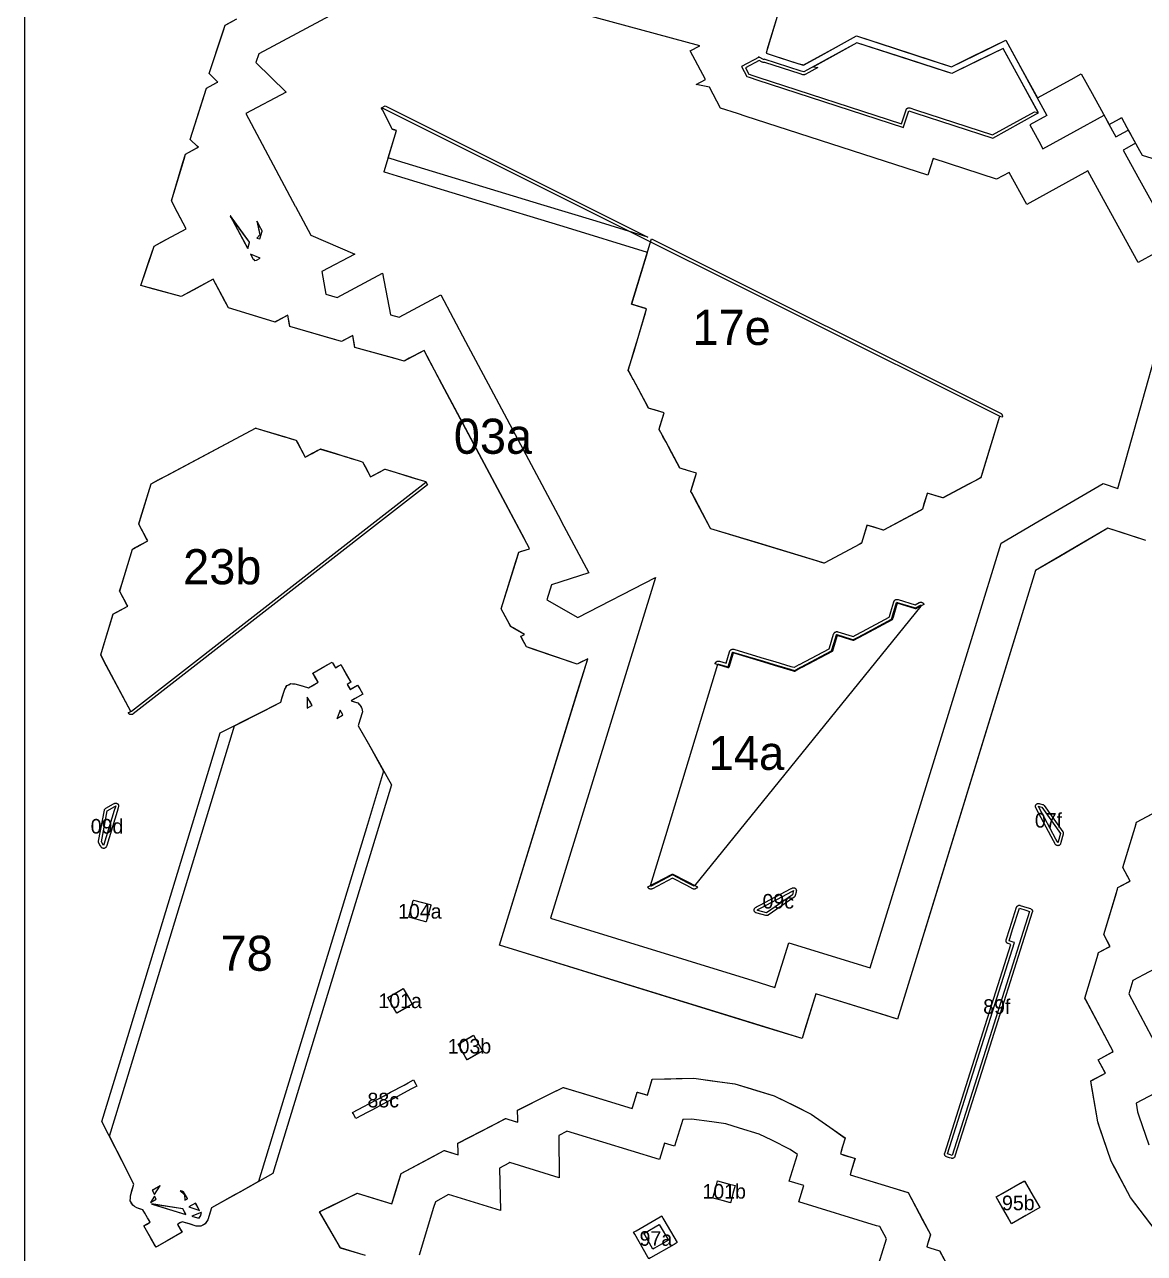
# Model space of a CAD drawing. Header units: millimetres. Extents: x 0 to 500, y 0 to 700.
# Drawn here: x 0 to 191.4, y 187 to 397 of the extents above; entities that cross this region are included whole.
import ezdxf
from ezdxf.enums import TextEntityAlignment as Align

# ---------------------------------------------------------------- set-up
doc = ezdxf.new("R2010")
doc.units = ezdxf.units.MM
for name, color, linetype in [('CORTE', 1, 'Continuous'), ('GRABADO', 5, 'Continuous'), ('HOJA', 8, 'Continuous')]:
    doc.layers.add(name, color=color, linetype=linetype)

msp = doc.modelspace()

# ---------------------------------------------------------------- linework, layer by layer
at = {"layer": 'CORTE'}
for points in [[(54.63, 399.84), (40.05, 392.07), (39.56, 390.59), (44.71, 385.52), (37.84, 381.86), (46.27, 366.03), (46.3, 365.98), (48.94, 361.03), (56.47, 357.82), (50.84, 354.82), (51.5, 350.96), (53.41, 350.4), (61.21, 354.56), (62.54, 347.45), (64.05, 347.03), (71.17, 350.83), (75.4, 342.9), (79.72, 334.79), (91.69, 312.32), (91.75, 312.2), (96.48, 303.33), (90.08, 301.31), (89.28, 298.72), (94.6, 295.7), (107.87, 302.56), (99.95, 276.87), (89.92, 244.33), (124.48, 233.67), (128.28, 232.5), (130.63, 240.12), (130.63, 240.12), (144.57, 235.83), (158.16, 279.91), (166.94, 308.42), (173.44, 312.21), (184.37, 318.59), (186.91, 317.76), (197.77, 356.48)], [(191.68, 308.86), (187.66, 310.16), (185.19, 310.96), (180.38, 308.16), (172.83, 303.75), (158.37, 256.84), (149.2, 227.08), (147.48, 227.61), (147.48, 227.61), (135.26, 231.37), (133.21, 224.72), (132.91, 223.75), (126.74, 225.65), (81.16, 239.7), (94.52, 283.04), (96.26, 288.67), (94.71, 287.87), (94.45, 287.74), (86.64, 290.41), (85.78, 290.71), (84.97, 292.27), (84.85, 292.5), (84.98, 292.57), (85.48, 292.83), (83.38, 294.02), (83.12, 294.17), (82.96, 294.48), (81.5, 297.22), (84.18, 305.92), (84.48, 306.88), (84.79, 306.98), (86.34, 307.47), (85.91, 308.28), (85.87, 308.35), (71.35, 335.61), (68.82, 340.36), (68.29, 341.36), (65.4, 339.82), (64.87, 339.54), (63.95, 339.79), (56.47, 341.88), (56.42, 342.14), (56.09, 343.9), (54.43, 343.01), (54.19, 342.89), (53.23, 343.17), (45.35, 345.45), (45.3, 345.71), (45.02, 347.38), (43.09, 346.35), (42.82, 346.21), (41.95, 346.47), (34.84, 348.64), (34.23, 349.79), (32.25, 353.51), (28.04, 351.27), (26.76, 350.58), (21.49, 352), (19.87, 352.44), (21.64, 357.65), (22.16, 359.2), (23.45, 359.89), (27.65, 362.12), (25.7, 365.8), (25.09, 366.93), (27.26, 374.04), (27.52, 374.91), (29.57, 376.01), (29.72, 376.08), (29.64, 376.16), (28.31, 377.43), (30.81, 385.25), (31.11, 386.2), (32.89, 387.15), (33.01, 387.21), (32.92, 387.3), (31.54, 388.66), (33.99, 396.03), (34.29, 396.93), (35.47, 397.57)], [(199.09, 361.18), (190.36, 356.39), (184.44, 367.16), (181.77, 372.04), (171.33, 366.3), (168.31, 371.79), (166.17, 370.61), (155.34, 374.13), (154.41, 371.29), (123.19, 381.42), (122.02, 381.8), (121.86, 381.85), (118.98, 382.78), (117.09, 386.33), (114.79, 386.8), (116.38, 387.67), (113.78, 392.55), (115.44, 393.43), (95.43, 398.82)], [(128.66, 398.41), (126.94, 392.76), (126.76, 392.16), (129.19, 391.37), (133.1, 390.1), (138.64, 393.15), (142.19, 395.11), (148.52, 393.06), (158.43, 389.84), (161.99, 391.58), (167.72, 394.37), (170.46, 389.38), (173.13, 384.52), (178.89, 387.68), (180.64, 388.64), (182.48, 385.28), (184.08, 382.37), (185.39, 379.99), (187.16, 380.96), (187.51, 381.16), (188.43, 379.48), (190.59, 375.54), (191.04, 374.72), (201.16, 371.6)], [(193.09, 191.27), (189.05, 196.58), (185.92, 202.47), (185.73, 202.81), (183.57, 209.13), (183.45, 209.5), (182.32, 216.07), (182.25, 216.5), (182.44, 216.6), (184.76, 217.84), (184.76, 217.85), (183.53, 220.14), (186.09, 221.51), (186.11, 221.52), (181.4, 230.35), (181.23, 230.66), (183.53, 238.2), (183.61, 238.47), (185.56, 239.51), (184.47, 241.55), (186.82, 249.28), (186.91, 249.56), (188.99, 250.67), (188.99, 250.67), (187.74, 253.01), (190.01, 260.46), (190.09, 260.73), (208.13, 270.34)], [(195.03, 236.62), (189.46, 233.66), (188.77, 231.4), (195.57, 218.63)], [(57.32, 186.95), (53.98, 187.96), (52.4, 190.72), (50.43, 194.15), (53.33, 195.58), (56.83, 197.3), (60.16, 196.29), (62.78, 195.49), (63.48, 197.78), (64.37, 200.7), (69.83, 203.61), (71.73, 204.63), (73.58, 204.06), (74.11, 203.9), (74.1, 204.31), (74.07, 205.85), (80.14, 208.98), (82.25, 210.07), (83.86, 209.58), (84.31, 209.45), (84.3, 209.89), (84.29, 211.5), (90.07, 214.4), (92.09, 215.41), (95.15, 214.48), (103.87, 211.82), (104.07, 212.47), (104.72, 214.61), (106.09, 214.2), (106.46, 214.08), (106.81, 215.23), (107.29, 216.8), (110.49, 216.88), (114.4, 216.97), (117.52, 216.55), (121.39, 216.02), (125.13, 214.88), (128.15, 213.96), (131.66, 212.24), (134.49, 210.85), (137.68, 208.59), (140.29, 206.74), (139.9, 205.47), (139.46, 204.02), (140.03, 203.85), (141.96, 203.26), (141.31, 201.12), (141.11, 200.47), (148.44, 198.24), (151.02, 197.45), (153.87, 192.11), (154.86, 190.25), (154.37, 188.62), (154.22, 188.14), (154.73, 187.98), (156.43, 187.46), (159.35, 181.99)], [(194.23, 214.95), (190, 212.7), (190.25, 211.23), (190.5, 210.52), (192.18, 205.61)], [(145.48, 183.48), (147.32, 189.51), (146.2, 191.61), (145.65, 191.77), (132.37, 195.82), (133.22, 198.61), (130.73, 199.37), (132.12, 203.95), (130.9, 204.81), (127.75, 206.36), (125.57, 207.43), (122.21, 208.45), (119.89, 209.16), (117.49, 209.49), (114, 209.96), (112.51, 209.93), (111.12, 205.35), (109.38, 205.88), (108.53, 203.09), (94.02, 207.51), (92.71, 207.9), (92.65, 207.87), (91.33, 207.19), (91.39, 199.97), (82.93, 202.55), (82.76, 202.46), (81.17, 201.62), (81.34, 194.38), (72.47, 197.08), (70.22, 195.87), (69.92, 194.89), (67.44, 186.75)]]:
    msp.add_lwpolyline(points, dxfattribs=at)
for points in [[(122.57, 389.86), (123.48, 388.15), (123.86, 388.03), (124.02, 387.98), (125.2, 387.6), (150.24, 379.48), (150.27, 379.59), (151.16, 382.32), (152.16, 381.99), (165.5, 377.66), (172.87, 381.71), (173.32, 381.96), (167.64, 392.31), (167.27, 392.97), (159.11, 388.99), (158.51, 388.7), (157.43, 389.05), (142.3, 393.95), (133.83, 389.29), (133.21, 388.95), (132.74, 389.1), (126.43, 391.15), (126.4, 391.05), (126.31, 391.08), (125.57, 391.47), (122.57, 389.87), (122.57, 389.86)], [(125.47, 391.52), (125.47, 391.51), (125.55, 391.48), (125.47, 391.52)], [(166.65, 330.1), (166.65, 330.1), (166.65, 330.09), (166.65, 330.09), (166.65, 330.09), (163.62, 320.15), (163.46, 319.62), (163.45, 319.61), (163.45, 319.6), (163.45, 319.6), (163.45, 319.6), (163.44, 319.59), (163.43, 319.58), (163.42, 319.58), (163.1, 319.4), (157.02, 316.17), (157.02, 316.16), (157.01, 316.16), (157, 316.16), (156.99, 316.16), (156.98, 316.16), (156.97, 316.16), (156.97, 316.16), (156.83, 316.2), (154.31, 316.97), (154.3, 316.92), (153.47, 314.21), (153.47, 314.2), (153.46, 314.19), (153.46, 314.19), (153.45, 314.18), (153.44, 314.17), (153.44, 314.17), (153.43, 314.17), (153.15, 314.01), (146.85, 310.66), (146.85, 310.66), (146.84, 310.65), (146.83, 310.65), (146.82, 310.65), (146.82, 310.65), (146.81, 310.65), (146.8, 310.65), (146.67, 310.69), (143.99, 311.51), (143.98, 311.46), (143.05, 308.42), (143.05, 308.41), (143.05, 308.4), (143.04, 308.39), (143.03, 308.38), (143.02, 308.38), (143.02, 308.37), (143.02, 308.37), (142.78, 308.24), (136.7, 305.01), (136.7, 305), (136.69, 305), (136.68, 305), (136.66, 305), (136.65, 305), (136.65, 305), (136.31, 305.11), (136.31, 305.11), (136.25, 305.12), (136.25, 305.12), (135.92, 305.22), (117.32, 310.89), (117.31, 310.9), (117.3, 310.9), (117.3, 310.9), (117.29, 310.91), (117.28, 310.91), (117.28, 310.92), (117.27, 310.93), (114.5, 316.14), (114.04, 317), (113.91, 317.24), (113.91, 317.24), (113.9, 317.25), (113.9, 317.27), (113.9, 317.28), (113.9, 317.29), (113.9, 317.29), (113.9, 317.3), (113.95, 317.43), (114.85, 320.39), (113.31, 320.86), (112.56, 321.09), (112.05, 321.24), (112.04, 321.25), (112.03, 321.25), (112.03, 321.25), (112.02, 321.26), (112.01, 321.26), (112.01, 321.27), (112, 321.28), (112, 321.28), (109.61, 325.77), (109.56, 325.86), (109.06, 326.79), (108.49, 327.86), (108.49, 327.86), (108.49, 327.87), (108.49, 327.88), (108.49, 327.89), (108.48, 327.9), (108.49, 327.9), (108.49, 327.91), (108.49, 327.91), (108.65, 328.44), (109.33, 330.68), (107.2, 331.33), (106.67, 331.49), (106.67, 331.49), (106.66, 331.49), (106.65, 331.5), (106.65, 331.5), (106.64, 331.51), (106.64, 331.51), (106.63, 331.52), (106.63, 331.52), (104.01, 336.45), (103.98, 336.49), (103.35, 337.68), (103.22, 337.92), (103.22, 337.93), (103.22, 337.93), (103.21, 337.94), (103.21, 337.95), (103.21, 337.96), (103.21, 337.96), (103.21, 337.97), (103.21, 337.98), (103.43, 338.7), (104.19, 341.24), (104.7, 342.97), (106.1, 347.64), (106.34, 348.46), (106.24, 348.49), (103.85, 349.22), (103.85, 349.22), (103.84, 349.22), (103.83, 349.22), (103.83, 349.23), (103.82, 349.23), (103.82, 349.24), (103.81, 349.25), (103.81, 349.25), (103.81, 349.26), (103.8, 349.27), (103.8, 349.27), (103.8, 349.28), (103.8, 349.29), (103.8, 349.29), (103.8, 349.3), (103.8, 349.31), (106.49, 358.12), (92.06, 362.52), (77.78, 366.87), (63.76, 371.14), (61.51, 371.83), (61.51, 371.83), (61.5, 371.83), (61.5, 371.84), (61.49, 371.84), (61.48, 371.85), (61.48, 371.85), (61.47, 371.86), (61.47, 371.86), (61.47, 371.87), (61.47, 371.88), (61.46, 371.88), (61.46, 371.89), (61.46, 371.9), (61.46, 371.91), (61.46, 371.91), (61.46, 371.92), (63.6, 378.93), (63.47, 378.97), (62.89, 379.14), (62.89, 379.15), (62.88, 379.15), (62.87, 379.16), (62.87, 379.16), (62.86, 379.16), (62.86, 379.17), (62.85, 379.18), (62.85, 379.18), (62.69, 379.49), (62.65, 379.57), (61.17, 382.46), (61.02, 382.74), (61.02, 382.75), (61.02, 382.76), (61.01, 382.76), (61.01, 382.78), (61.01, 382.79), (61.01, 382.79), (61.02, 382.8), (61.02, 382.81), (61.02, 382.81), (61.02, 382.82), (61.03, 382.83), (61.03, 382.83), (61.04, 382.83), (61.04, 382.84), (61.05, 382.84), (61.06, 382.85), (61.06, 382.85), (61.07, 382.85), (61.08, 382.85), (61.09, 382.85), (61.09, 382.85), (61.1, 382.85), (61.11, 382.85), (61.11, 382.85), (61.12, 382.84), (166.61, 330.17), (166.61, 330.17), (166.62, 330.17), (166.63, 330.16), (166.64, 330.15), (166.64, 330.15), (166.64, 330.14), (166.65, 330.13), (166.65, 330.12), (166.65, 330.11), (166.65, 330.1), (166.65, 330.1)], [(38.43, 359.79), (38.43, 359.8), (38.43, 359.81), (38.44, 359.81), (38.44, 359.82), (38.44, 359.82), (38.44, 359.83), (38.45, 359.86), (35.22, 364.23), (38.15, 358.75), (38.15, 358.75), (38.43, 359.79)], [(40.24, 360.42), (40.6, 361.74), (40.58, 361.77), (40.6, 361.8), (40.12, 362.69), (40.1, 362.73), (39.73, 363.42), (40.21, 361.12), (39.73, 360.56), (40.24, 360.42)], [(39.37, 356.72), (39.63, 356.77), (40.26, 357.11), (38.65, 357.8), (39.1, 356.95), (39.11, 356.93), (39.29, 356.74), (39.37, 356.72)], [(18.19, 279.63), (18.18, 279.62), (14.03, 287.42), (13.03, 289.29), (13.03, 289.3), (13.03, 289.31), (13.03, 289.31), (13.02, 289.32), (13.02, 289.33), (13.03, 289.34), (13.03, 289.35), (13.43, 290.68), (15.14, 296.28), (15.14, 296.29), (15.15, 296.3), (15.15, 296.3), (15.16, 296.31), (15.17, 296.32), (15.17, 296.32), (15.18, 296.33), (15.66, 296.58), (17.63, 297.63), (17.43, 298), (16.27, 300.18), (16.27, 300.18), (16.26, 300.19), (16.26, 300.2), (16.26, 300.21), (16.26, 300.23), (16.26, 300.23), (16.26, 300.23), (16.62, 301.42), (18.44, 307.37), (18.44, 307.37), (18.44, 307.38), (18.45, 307.39), (18.45, 307.39), (18.46, 307.4), (18.46, 307.4), (18.47, 307.41), (18.91, 307.65), (21.06, 308.79), (20.87, 309.14), (19.54, 311.64), (19.54, 311.65), (19.53, 311.66), (19.53, 311.66), (19.53, 311.68), (19.53, 311.69), (19.53, 311.69), (19.53, 311.7), (19.83, 312.69), (21.62, 318.54), (21.62, 318.55), (21.63, 318.56), (21.63, 318.56), (21.64, 318.57), (21.65, 318.58), (21.65, 318.58), (22.86, 319.22), (22.87, 319.23), (23.05, 319.33), (23.06, 319.33), (24.22, 319.95), (39.49, 328.09), (39.5, 328.09), (39.5, 328.09), (39.51, 328.09), (39.52, 328.1), (39.53, 328.1), (39.53, 328.1), (39.54, 328.09), (44.56, 326.56), (45.4, 326.31), (46.39, 326.01), (46.39, 326.01), (46.4, 326), (46.41, 326), (46.42, 325.99), (46.42, 325.98), (46.43, 325.98), (46.43, 325.97), (46.69, 325.49), (47.95, 323.12), (49.18, 323.77), (49.78, 324.09), (50.53, 324.5), (50.54, 324.5), (50.55, 324.5), (50.56, 324.5), (50.56, 324.51), (50.57, 324.51), (50.58, 324.5), (50.59, 324.5), (50.59, 324.5), (54.83, 323.21), (54.92, 323.18), (55.8, 322.92), (57.73, 322.33), (57.73, 322.33), (57.74, 322.32), (57.75, 322.32), (57.75, 322.32), (57.76, 322.31), (57.76, 322.3), (57.76, 322.3), (57.77, 322.29), (58.2, 321.49), (59.13, 319.74), (60.79, 320.63), (61.58, 321.05), (61.58, 321.05), (61.59, 321.06), (61.6, 321.06), (61.6, 321.06), (61.61, 321.06), (61.62, 321.06), (61.63, 321.06), (61.63, 321.06), (66.17, 319.67), (66.21, 319.66), (68.34, 319.01), (68.57, 318.94), (68.57, 318.94), (68.58, 318.94), (68.59, 318.93), (68.59, 318.93), (68.6, 318.92), (68.6, 318.92), (68.61, 318.91), (68.61, 318.9), (68.61, 318.9), (68.62, 318.89), (68.62, 318.89), (68.62, 318.88), (68.62, 318.87), (68.62, 318.86), (68.62, 318.86), (68.62, 318.85), (68.61, 318.84), (68.61, 318.84), (68.61, 318.83), (68.6, 318.82), (68.6, 318.82), (68.59, 318.81), (18.28, 279.63), (18.27, 279.63), (18.27, 279.62), (18.26, 279.62), (18.26, 279.62), (18.25, 279.62), (18.24, 279.62), (18.23, 279.62), (18.22, 279.62), (18.22, 279.62), (18.21, 279.62), (18.2, 279.62), (18.2, 279.62), (18.19, 279.63), (18.19, 279.63)], [(114.46, 249.79), (113.43, 250.33), (110.76, 251.72), (107.11, 249.79), (107.11, 249.79), (107.1, 249.78), (107.09, 249.78), (107.08, 249.78), (107.08, 249.78), (107.07, 249.78), (107.06, 249.78), (107.06, 249.78), (107.05, 249.79), (107.04, 249.79), (107.04, 249.79), (107.03, 249.8), (107.02, 249.8), (107.02, 249.81), (107.02, 249.81), (107.01, 249.82), (107.01, 249.83), (107.01, 249.83), (107, 249.84), (107, 249.85), (107, 249.86), (107, 249.86), (107, 249.87), (107.01, 249.88), (109.62, 258.46), (118.53, 287.71), (118.54, 287.72), (118.54, 287.73), (118.55, 287.73), (118.55, 287.73), (118.56, 287.74), (118.57, 287.75), (118.57, 287.75), (118.58, 287.75), (118.58, 287.75), (118.59, 287.76), (118.6, 287.76), (118.61, 287.76), (118.61, 287.76), (118.62, 287.76), (118.62, 287.75), (120.25, 287.26), (120.99, 289.72), (121.01, 289.75), (121.01, 289.76), (121.01, 289.76), (121.01, 289.77), (121.02, 289.77), (121.02, 289.78), (121.03, 289.79), (121.03, 289.79), (121.04, 289.79), (121.05, 289.79), (121.05, 289.8), (121.06, 289.8), (121.07, 289.8), (121.08, 289.8), (121.08, 289.8), (121.09, 289.8), (121.1, 289.8), (121.27, 289.75), (126.29, 288.25), (128.14, 287.7), (130.87, 286.88), (131.62, 286.66), (131.85, 286.78), (132.65, 287.21), (132.7, 287.23), (137.96, 290.04), (138.06, 290.37), (138.78, 292.74), (138.79, 292.74), (138.79, 292.75), (138.79, 292.75), (138.8, 292.76), (138.8, 292.77), (138.81, 292.77), (138.81, 292.78), (138.82, 292.78), (138.83, 292.78), (138.83, 292.79), (138.84, 292.79), (138.85, 292.79), (138.86, 292.79), (138.87, 292.79), (138.88, 292.79), (141.36, 292.03), (141.68, 291.93), (142.37, 292.3), (143.36, 292.83), (143.46, 292.88), (148.21, 295.41), (148.31, 295.75), (148.55, 296.55), (149.07, 298.25), (149.07, 298.26), (149.08, 298.27), (149.08, 298.28), (149.09, 298.29), (149.1, 298.29), (149.1, 298.3), (149.11, 298.3), (149.11, 298.3), (149.12, 298.3), (149.13, 298.3), (149.14, 298.31), (149.15, 298.31), (149.16, 298.3), (149.17, 298.3), (152.1, 297.41), (152.28, 297.36), (152.32, 297.38), (153.18, 297.81), (153.18, 297.82), (153.2, 297.82), (153.2, 297.82), (153.21, 297.82), (153.22, 297.82), (153.23, 297.82), (153.24, 297.82), (153.25, 297.81), (153.25, 297.81), (153.26, 297.8), (153.27, 297.8), (153.27, 297.79), (153.28, 297.78), (153.28, 297.77), (153.28, 297.76), (153.28, 297.75), (153.28, 297.74), (153.28, 297.73), (153.28, 297.73), (153.28, 297.72), (153.28, 297.71), (153.27, 297.7), (153.26, 297.69), (153.25, 297.69), (153.25, 297.68), (153.2, 297.66), (114.46, 249.79)], [(20.23, 194.48), (19.64, 194.66), (19.21, 194.79), (18.78, 195.06), (18.48, 195.25), (18.24, 195.7), (18.07, 196.02), (18.08, 196.53), (18.1, 196.88), (18.46, 198.07), (18.7, 198.85), (16.63, 202.91), (13.22, 209.58), (16.85, 221.49), (33.46, 276), (39.9, 279.26), (43.81, 281.24), (44.06, 282.08), (44.49, 283.47), (44.71, 283.82), (44.86, 284.07), (45.13, 284.21), (45.5, 284.41), (45.8, 284.4), (46.21, 284.39), (47.6, 283.96), (48.53, 283.68), (49.14, 284.03), (50.19, 284.64), (49.65, 285.57), (49.29, 286.2), (51.33, 287.37), (52.48, 288.03), (52.58, 288.09), (52.64, 287.99), (52.84, 287.64), (53.13, 287.13), (53.61, 287.4), (53.94, 287.59), (54.05, 287.65), (55.18, 285.68), (55.78, 284.65), (55.29, 284.37), (55.15, 284.28), (55.49, 283.69), (55.64, 283.42), (56.04, 283.65), (56.94, 284.17), (57.27, 283.61), (57.83, 282.63), (56.4, 281.81), (55.81, 281.46), (56.41, 281.28), (56.97, 281.11), (57.21, 280.86), (57.38, 280.69), (57.54, 280.39), (57.65, 280.18), (57.72, 279.84), (57.77, 279.6), (57.33, 278.16), (57.04, 277.21), (59.23, 273.3), (62.7, 267.09), (59.07, 255.17), (42.46, 200.67), (36.79, 197.52), (36, 197.08), (31.93, 194.82), (31.7, 194.05), (31.31, 192.77), (31.06, 192.36), (30.88, 192.07), (30.57, 191.91), (30.14, 191.68), (29.8, 191.69), (29.32, 191.71), (28.32, 192.01), (26.92, 192.44), (26.56, 192.23), (26.22, 192.04), (26.15, 191.99), (26.64, 191.13), (26.75, 190.93), (26.92, 190.65), (24.15, 189.06), (22.67, 188.21), (22.57, 188.15), (22.47, 188.1), (22.35, 188.31), (22.23, 188.52), (21.68, 189.48), (20.39, 191.72), (20.82, 191.97), (21.47, 192.34), (21.33, 192.58), (21.01, 193.13), (20.51, 194.01), (20.23, 194.48)], [(48.33, 280.2), (49.11, 280.65), (49.16, 280.68), (48.75, 281.38), (48.7, 281.47), (48.33, 282.11), (48.33, 280.2)], [(54.4, 279.05), (53.94, 279.85), (53.42, 278.52), (53.4, 278.47), (54.33, 279.01), (54.4, 279.05)], [(15.58, 263.5), (15.54, 263.33), (15.34, 262.71), (13.57, 256.89), (13.52, 256.75), (13.44, 256.88), (13.15, 257.38), (14.14, 262.68), (15.43, 263.42), (15.58, 263.5)], [(176.63, 257.21), (176.55, 257.36), (176.31, 257.8), (173.38, 263.3), (173.31, 263.44), (173.47, 263.4), (173.9, 263.29), (177.07, 258.82), (176.68, 257.37), (176.63, 257.21)], [(125.21, 245.71), (125.36, 245.8), (125.94, 246.1), (131.3, 248.96), (131.44, 249.03), (131.4, 248.88), (131.25, 248.32), (126.85, 245.26), (125.37, 245.66), (125.21, 245.71)], [(68.67, 243.68), (68.57, 243.7), (65.68, 244.48), (66.44, 247.32), (66.47, 247.42), (69.36, 246.64), (69.46, 246.61), (69.44, 246.51), (68.67, 243.68)], [(171.8, 245.48), (163.17, 218.28), (158.56, 203.77), (158.26, 203.86), (157.77, 204.02), (161.77, 216.65), (169.23, 240.15), (168.97, 240.24), (168.29, 240.45), (168.91, 242.41), (170.06, 246.03), (171.17, 245.68), (171.8, 245.48)], [(63.65, 228.1), (62.92, 229.36), (62.1, 230.79), (63.5, 231.59), (64.73, 232.3), (65.55, 230.87), (66.28, 229.61), (65.05, 228.9), (63.65, 228.1)], [(75.65, 220.1), (75.37, 220.58), (74.1, 222.79), (76.26, 224.03), (76.73, 224.3), (78, 222.09), (78.28, 221.61), (77.81, 221.34), (75.65, 220.1)], [(67.06, 215.63), (66.14, 215.14), (65.43, 214.76), (63.12, 213.52), (62, 212.93), (59.38, 211.53), (58.57, 211.1), (56.61, 210.06), (56.15, 210.94), (56.06, 211.1), (58.02, 212.14), (58.83, 212.57), (61.45, 213.97), (62.56, 214.57), (64.88, 215.8), (65.59, 216.18), (66.51, 216.67), (66.9, 215.93), (67.06, 215.63)], [(22.21, 197.09), (23.11, 198.5), (23.17, 198.59), (21.92, 197.87), (21.8, 197.81), (22.21, 197.09)], [(27.42, 196.1), (27.88, 196.36), (27.84, 196.44), (27.18, 197.58), (26.89, 197.67), (26.63, 197.75), (27.35, 197.05), (27.42, 196.1)], [(120.67, 195.68), (119.27, 196.05), (117.68, 196.48), (118.1, 198.04), (118.47, 199.42), (120.06, 198.99), (121.46, 198.61), (121.09, 197.24), (120.67, 195.68)], [(168.73, 192.1), (168, 193.36), (167.01, 195.08), (166.1, 196.67), (168, 197.77), (169.82, 198.81), (170.91, 199.44), (171.01, 199.26), (171.27, 198.8), (171.89, 197.73), (172.75, 196.24), (173.54, 194.87), (171.17, 193.5), (169.79, 192.71), (168.73, 192.1)], [(21.54, 195.75), (22.5, 196.3), (22.44, 196.4), (22.21, 196.8), (21.54, 195.75)], [(27.04, 194.65), (21.68, 195.5), (22.06, 195.38), (27.59, 193.7), (27.57, 193.72), (27.04, 194.65)], [(29.92, 194.38), (29.25, 195.54), (29.2, 195.63), (28.1, 195), (29.78, 194.43), (29.92, 194.38)], [(29.82, 193.09), (29.89, 193.13), (29.9, 193.14), (30.03, 193.35), (30.05, 193.43), (30.24, 194.03), (30.18, 194.01), (28.62, 193.38), (29.55, 193.1), (29.58, 193.1), (29.82, 193.09)], [(106.73, 186.1), (106.69, 186.16), (106.69, 186.17), (106.55, 186.4), (104.31, 190.3), (104.1, 190.67), (104.53, 190.91), (108.64, 193.28), (108.91, 193.44), (109.01, 193.26), (109.13, 193.05), (109.3, 192.75), (111.54, 188.87), (111.02, 188.57), (106.99, 186.25), (106.73, 186.1)]]:
    msp.add_lwpolyline(points, close=True, dxfattribs=at)
at = {"layer": 'GRABADO'}
for points in [[(191.68, 308.86), (189.42, 309.59), (185.19, 310.96), (176.96, 306.16), (172.83, 303.75), (164.84, 277.85), (149.2, 227.08), (146.31, 227.97), (135.26, 231.37), (135.26, 231.37), (133.41, 225.36), (132.91, 223.75), (122.42, 226.99), (81.16, 239.7), (93.26, 278.93), (96.26, 288.67), (94.87, 287.96), (94.45, 287.74), (87.23, 290.21), (85.78, 290.71), (85.03, 292.15), (84.85, 292.5), (85.03, 292.59), (85.48, 292.83), (83.54, 293.93), (83.12, 294.17), (82.85, 294.68), (81.5, 297.22), (83.98, 305.26), (84.48, 306.88), (84.99, 307.04), (86.34, 307.47), (85.57, 308.91), (85.51, 309.03), (73.54, 331.5), (69.22, 339.6), (68.29, 341.36), (65.76, 340.01), (64.87, 339.54), (63.33, 339.97), (56.47, 341.88), (56.39, 342.3), (56.09, 343.9), (54.58, 343.09), (54.19, 342.89), (52.57, 343.36), (45.35, 345.45), (45.28, 345.86), (45.02, 347.38), (43.26, 346.44), (42.82, 346.21), (41.35, 346.65), (34.84, 348.64), (33.81, 350.58), (32.25, 353.51), (28.94, 351.74), (26.76, 350.58), (22.59, 351.71), (19.87, 352.44), (21.27, 356.58), (22.16, 359.2), (24.34, 360.36), (27.65, 362.12), (26.11, 365.02), (25.09, 366.93), (27.08, 373.45), (27.52, 374.91), (29.4, 375.91), (29.72, 376.08), (29.53, 376.26), (28.31, 377.43), (30.6, 384.6), (31.11, 386.2), (32.74, 387.07), (33.01, 387.21), (32.81, 387.41), (31.54, 388.66), (33.78, 395.42), (34.29, 396.93), (36.29, 398)], [(128.66, 398.41), (127.08, 393.23), (126.76, 392.16), (130.95, 390.8), (132.21, 390.39), (133.25, 390.18), (136.15, 391.78), (142.19, 395.11), (152.97, 391.61), (158.43, 389.84), (164.53, 392.81), (167.72, 394.37), (172.37, 385.89), (174.77, 381.53), (171.83, 379.92), (173.37, 377.12), (174.09, 375.81), (179.39, 378.72), (184.54, 381.54), (185.09, 380.53), (186.56, 377.85), (187.91, 378.59), (188.68, 379.02), (189.06, 378.33), (189.92, 376.77), (188.43, 375.95), (187.8, 375.6), (190.58, 370.53), (193.13, 365.89)], [(192.53, 192), (189.05, 196.58), (186.35, 201.66), (185.73, 202.81), (183.87, 208.26), (183.45, 209.5), (182.48, 215.17), (182.25, 216.5), (182.77, 216.78), (184.76, 217.84), (184.66, 218.02), (183.53, 220.14), (185.9, 221.41), (186.11, 221.52), (181.77, 229.66), (181.23, 230.66), (183.35, 237.62), (183.61, 238.47), (185.41, 239.43), (185.56, 239.51), (185.47, 239.66), (184.47, 241.55), (186.64, 248.68), (186.91, 249.56), (188.83, 250.58), (188.99, 250.67), (188.89, 250.85), (187.74, 253.01), (189.83, 259.88), (190.09, 260.73), (206.73, 269.59)], [(58.28, 186.65), (54.01, 187.95), (54.01, 187.95), (54, 187.96), (53.99, 187.96), (53.99, 187.96), (53.98, 187.97), (53.98, 187.98), (53.97, 187.98), (53.97, 187.99), (52.96, 189.74), (50.47, 194.08), (50.47, 194.09), (50.47, 194.09), (50.46, 194.1), (50.46, 194.11), (50.46, 194.11), (50.46, 194.12), (50.46, 194.13), (50.46, 194.13), (50.46, 194.14), (50.47, 194.15), (50.47, 194.16), (50.48, 194.16), (50.48, 194.16), (50.49, 194.17), (50.5, 194.18), (50.5, 194.18), (52.31, 195.08), (56.8, 197.29), (56.81, 197.29), (56.82, 197.3), (56.83, 197.3), (56.84, 197.3), (56.85, 197.3), (56.86, 197.3), (61.13, 195.99), (62.78, 195.49), (63.22, 196.93), (64.36, 200.67), (64.36, 200.68), (64.37, 200.69), (64.37, 200.69), (64.37, 200.7), (64.38, 200.7), (64.39, 200.71), (64.39, 200.71), (64.4, 200.71), (69.28, 203.32), (71.71, 204.61), (71.71, 204.61), (71.73, 204.62), (71.74, 204.62), (71.74, 204.62), (71.76, 204.62), (73.4, 204.12), (74.11, 203.9), (74.1, 204.46), (74.07, 205.81), (74.07, 205.81), (74.07, 205.82), (74.07, 205.83), (74.07, 205.83), (74.08, 205.84), (74.08, 205.84), (74.08, 205.85), (74.09, 205.86), (74.1, 205.86), (74.1, 205.87), (79.53, 208.67), (82.23, 210.06), (82.24, 210.06), (82.25, 210.06), (82.25, 210.07), (82.27, 210.07), (82.28, 210.06), (82.28, 210.06), (83.7, 209.63), (84.31, 209.45), (84.3, 210.05), (84.29, 211.46), (84.29, 211.46), (84.29, 211.47), (84.29, 211.48), (84.3, 211.49), (84.3, 211.49), (84.3, 211.5), (84.31, 211.5), (84.31, 211.51), (84.32, 211.52), (84.33, 211.52), (89.49, 214.11), (92.06, 215.4), (92.07, 215.41), (92.09, 215.41), (92.1, 215.41), (92.11, 215.41), (92.11, 215.41), (96.04, 214.21), (103.87, 211.82), (104.13, 212.68), (104.7, 214.54), (104.7, 214.55), (104.71, 214.55), (104.71, 214.56), (104.71, 214.57), (104.72, 214.57), (104.73, 214.58), (104.74, 214.58), (104.74, 214.59), (104.76, 214.59), (104.77, 214.59), (104.78, 214.59), (104.79, 214.59), (105.96, 214.24), (106.46, 214.08), (106.92, 215.59), (107.27, 216.75), (107.28, 216.75), (107.28, 216.76), (107.28, 216.77), (107.29, 216.77), (107.29, 216.78), (107.3, 216.78), (107.3, 216.79), (107.31, 216.79), (107.32, 216.8), (107.32, 216.8), (107.33, 216.8), (107.34, 216.8), (111.41, 216.9), (114.39, 216.97), (114.4, 216.97), (118.43, 216.42), (121.39, 216.02), (121.4, 216.02), (124.25, 215.15), (128.14, 213.96), (128.15, 213.96), (128.15, 213.96), (130.83, 212.65), (134.49, 210.85), (134.49, 210.85), (134.49, 210.85), (136.93, 209.13), (140.25, 206.77), (140.25, 206.77), (140.26, 206.77), (140.27, 206.75), (140.27, 206.75), (140.27, 206.74), (140.28, 206.73), (140.28, 206.73), (140.28, 206.72), (140.28, 206.71), (140.28, 206.7), (140.28, 206.7), (139.79, 205.11), (139.46, 204.02), (140.22, 203.79), (141.89, 203.29), (141.89, 203.28), (141.9, 203.28), (141.91, 203.28), (141.92, 203.27), (141.93, 203.25), (141.93, 203.25), (141.94, 203.24), (141.94, 203.24), (141.94, 203.23), (141.94, 203.22), (141.94, 203.21), (141.94, 203.21), (141.94, 203.2), (141.37, 201.33), (141.11, 200.47), (147.69, 198.47), (150.99, 197.46), (151, 197.46), (151.01, 197.46), (151.01, 197.45), (151.03, 197.44), (151.04, 197.43), (151.04, 197.43), (153.58, 192.65), (154.85, 190.28), (154.85, 190.27), (154.85, 190.26), (154.86, 190.26), (154.86, 190.25), (154.86, 190.23), (154.86, 190.22), (154.85, 190.22), (154.42, 188.78), (154.22, 188.14), (154.9, 187.93), (156.4, 187.47), (156.41, 187.47), (156.42, 187.47), (156.42, 187.47), (156.43, 187.46), (156.44, 187.46), (156.44, 187.45), (156.45, 187.44), (156.45, 187.44), (159.06, 182.54)]]:
    msp.add_lwpolyline(points, dxfattribs=at)
for points in [[(167.27, 392.97), (162.8, 390.78), (158.51, 388.7), (150.64, 391.25), (142.3, 393.95), (137.64, 391.38), (134.86, 389.85), (135.62, 389.7), (134.07, 388.85), (133.45, 388.51), (133.41, 388.49), (133.36, 388.47), (133.31, 388.46), (133.26, 388.45), (133.21, 388.45), (133.16, 388.45), (133.11, 388.46), (133.06, 388.47), (132.59, 388.63), (126.57, 390.58), (126.53, 390.57), (126.49, 390.56), (126.44, 390.55), (126.39, 390.55), (126.34, 390.55), (126.29, 390.56), (126.24, 390.57), (126.15, 390.6), (126.11, 390.62), (126.07, 390.64), (125.57, 390.9), (123.25, 389.66), (123.83, 388.57), (124.02, 388.51), (124.18, 388.45), (125.35, 388.07), (149.92, 380.11), (150.68, 382.47), (150.7, 382.52), (150.72, 382.56), (150.75, 382.6), (150.78, 382.64), (150.81, 382.68), (150.85, 382.71), (150.89, 382.74), (150.93, 382.76), (150.98, 382.78), (151.02, 382.8), (151.07, 382.81), (151.12, 382.82), (151.17, 382.82), (151.22, 382.81), (151.27, 382.81), (151.31, 382.79), (152.31, 382.47), (165.45, 378.21), (172.63, 382.15), (172.64, 382.15), (172.64, 382.16), (173.28, 382.03), (170.2, 387.64), (167.27, 392.97)], [(97.7, 363.42), (88.26, 366.3), (63.73, 373.77), (62.17, 374.25), (63.6, 378.93), (63.28, 379.03), (62.86, 379.15), (62.74, 379.39), (62.72, 379.44), (61.74, 381.35), (60.99, 382.81), (61.62, 383.16), (106.54, 360.73), (97.7, 363.42)], [(38.43, 359.8), (38.43, 359.81), (38.44, 359.81), (38.44, 359.82), (38.45, 359.82), (38.45, 359.83), (38.44, 359.83), (38.44, 359.84), (38.45, 359.88), (35.18, 364.36), (35.15, 364.36), (38.11, 358.82), (38.15, 358.75), (38.43, 359.79), (38.43, 359.8)], [(40.59, 361.72), (40.57, 361.76), (40.6, 361.8), (40.12, 362.69), (40.09, 362.74), (39.74, 363.4), (40.21, 361.12), (39.73, 360.56), (40.24, 360.42), (40.59, 361.72)], [(166.64, 330.08), (163.69, 320.4), (163.45, 319.59), (162.98, 319.34), (162.95, 319.32), (161.25, 318.42), (157, 316.15), (156.97, 316.16), (156.97, 316.16), (156.78, 316.22), (156.77, 316.22), (154.31, 316.97), (154.28, 316.86), (153.8, 315.28), (153.47, 314.21), (153.47, 314.2), (153.47, 314.2), (153.46, 314.18), (153.3, 314.09), (153.01, 313.94), (149.82, 312.24), (146.83, 310.64), (146.79, 310.66), (146.61, 310.71), (145.06, 311.18), (143.99, 311.51), (143.97, 311.41), (143.96, 311.4), (143.91, 311.23), (143.05, 308.42), (143.05, 308.41), (143.05, 308.41), (143.04, 308.39), (142.67, 308.18), (136.68, 304.99), (136.15, 305.16), (136.14, 305.16), (136.14, 305.16), (136.08, 305.18), (136.07, 305.18), (136.06, 305.18), (135.58, 305.33), (125.52, 308.39), (117.32, 310.89), (117.31, 310.9), (117.31, 310.9), (117.29, 310.9), (117.27, 310.93), (117.27, 310.93), (114.55, 316.04), (114.31, 316.49), (114.1, 316.89), (113.9, 317.27), (113.9, 317.3), (113.9, 317.3), (113.97, 317.5), (114.58, 319.53), (114.85, 320.39), (113.35, 320.85), (113.04, 320.94), (112.61, 321.07), (112.05, 321.24), (112.04, 321.25), (112.04, 321.25), (112.01, 321.25), (110.65, 323.81), (109.66, 325.67), (109.64, 325.7), (109.61, 325.77), (109.13, 326.67), (108.66, 327.55), (108.49, 327.86), (108.49, 327.86), (108.48, 327.89), (108.67, 328.5), (109.33, 330.68), (107.69, 331.18), (107.25, 331.31), (107.02, 331.38), (106.64, 331.5), (105.95, 332.8), (104.07, 336.33), (104.06, 336.34), (104.05, 336.37), (103.38, 337.62), (103.35, 337.68), (103.34, 337.7), (103.21, 337.95), (103.34, 338.41), (103.43, 338.68), (104.16, 341.16), (104.28, 341.55), (104.67, 342.84), (106.02, 347.39), (106.34, 348.46), (106.2, 348.5), (103.78, 349.24), (107.18, 360.4), (166.83, 330.62), (166.87, 330.6), (166.87, 330.6), (166.89, 330.59), (166.89, 330.59), (166.94, 330.55), (166.95, 330.55), (166.98, 330.52), (167.01, 330.49), (167.02, 330.48), (167.04, 330.44), (167.06, 330.41), (167.07, 330.4), (167.08, 330.38), (167.08, 330.38), (167.1, 330.34), (167.11, 330.31), (167.12, 330.3), (167.12, 330.3), (167.12, 330.29), (167.13, 330.25), (167.14, 330.21), (167.15, 330.17), (167.15, 330.15), (167.15, 330.11), (167.15, 330.1), (167.15, 330.09), (167.15, 330.07), (167.14, 330.02), (167.13, 329.97), (167.13, 329.97), (167.12, 329.93), (167.12, 329.93), (166.64, 330.08)], [(39.63, 356.77), (39.63, 356.77), (40.26, 357.11), (38.65, 357.8), (39.09, 356.97), (39.11, 356.93), (39.29, 356.74), (39.37, 356.72), (39.63, 356.77)], [(13.97, 287.54), (13.02, 289.32), (13.48, 290.85), (15.15, 296.31), (15.18, 296.33), (15.18, 296.33), (15.72, 296.62), (15.74, 296.62), (17.63, 297.63), (17.59, 297.71), (17.4, 298.05), (16.27, 300.18), (16.27, 300.18), (16.27, 300.18), (16.25, 300.21), (16.67, 301.56), (18.45, 307.4), (18.65, 307.51), (18.97, 307.68), (19.22, 307.81), (21.06, 308.79), (20.84, 309.2), (19.54, 311.64), (19.54, 311.65), (19.54, 311.65), (19.52, 311.67), (19.87, 312.81), (21.63, 318.57), (23, 319.3), (23.01, 319.31), (23.02, 319.31), (23.1, 319.35), (23.22, 319.42), (23.24, 319.43), (23.95, 319.81), (24.54, 320.12), (39.49, 328.09), (39.5, 328.09), (39.5, 328.09), (39.52, 328.1), (39.54, 328.09), (39.54, 328.09), (44.46, 326.6), (45.28, 326.35), (46.22, 326.06), (46.42, 326), (46.43, 325.97), (46.43, 325.97), (46.55, 325.74), (46.72, 325.43), (47.95, 323.12), (49.14, 323.76), (49.73, 324.07), (49.93, 324.17), (50.53, 324.5), (50.54, 324.5), (50.54, 324.5), (50.56, 324.51), (53.01, 323.77), (54.73, 323.24), (54.82, 323.21), (55.03, 323.15), (55.67, 322.95), (57.02, 322.54), (57.73, 322.33), (57.73, 322.33), (57.75, 322.32), (58.23, 321.44), (59.13, 319.74), (60.74, 320.6), (61.6, 321.07), (62.44, 320.81), (66.04, 319.71), (66.07, 319.71), (66.08, 319.7), (68.35, 319.01), (68.6, 318.93), (68.61, 318.91), (68.61, 318.91), (68.61, 318.91), (68.88, 318.41), (18.58, 279.24), (18.56, 279.22), (18.56, 279.22), (18.52, 279.19), (18.51, 279.19), (18.48, 279.17), (18.44, 279.16), (18.44, 279.15), (18.42, 279.15), (18.41, 279.15), (18.39, 279.14), (18.39, 279.14), (18.35, 279.13), (18.31, 279.12), (18.3, 279.12), (18.24, 279.12), (18.23, 279.12), (18.22, 279.12), (18.21, 279.12), (18.17, 279.12), (18.13, 279.13), (18.12, 279.13), (18.1, 279.13), (18.08, 279.13), (18.03, 279.15), (17.99, 279.16), (17.95, 279.18), (17.9, 279.21), (17.86, 279.24), (17.83, 279.27), (17.8, 279.31), (17.77, 279.35), (17.74, 279.39), (17.73, 279.41), (18.18, 279.64), (14.4, 286.73), (14.15, 287.19), (13.97, 287.54)], [(153.26, 297.69), (152.36, 297.21), (152.34, 297.2), (152.34, 297.2), (152.33, 297.2), (152.32, 297.19), (152.31, 297.19), (152.3, 297.19), (152.29, 297.19), (152.29, 297.2), (152.28, 297.2), (149.19, 298.14), (148.71, 296.54), (148.47, 295.75), (148.34, 295.34), (148.34, 295.33), (148.33, 295.32), (148.33, 295.32), (148.33, 295.31), (148.32, 295.3), (148.31, 295.3), (148.31, 295.29), (148.3, 295.29), (143.63, 292.8), (143.52, 292.75), (142.56, 292.23), (141.72, 291.78), (141.72, 291.78), (141.71, 291.78), (141.7, 291.78), (141.7, 291.78), (141.69, 291.78), (141.68, 291.78), (141.67, 291.78), (141.67, 291.78), (141.26, 291.9), (138.9, 292.62), (138.22, 290.38), (138.1, 289.96), (138.09, 289.96), (138.09, 289.95), (138.09, 289.95), (138.08, 289.94), (138.08, 289.93), (138.07, 289.93), (138.06, 289.92), (138.06, 289.92), (132.89, 287.17), (132.84, 287.14), (131.92, 286.65), (131.66, 286.51), (131.66, 286.51), (131.65, 286.51), (131.64, 286.5), (131.64, 286.5), (131.63, 286.5), (131.62, 286.5), (131.61, 286.5), (131.61, 286.51), (130.85, 286.73), (128.18, 287.53), (126.37, 288.07), (121.47, 289.53), (121.13, 289.63), (121.12, 289.63), (120.37, 287.14), (120.37, 287.14), (120.36, 287.13), (120.36, 287.12), (120.36, 287.12), (120.35, 287.11), (120.34, 287.11), (120.34, 287.1), (120.33, 287.1), (120.33, 287.1), (120.32, 287.09), (120.31, 287.09), (120.3, 287.09), (120.3, 287.09), (120.29, 287.09), (120.28, 287.09), (120.28, 287.09), (118.03, 287.78), (118.06, 287.85), (118.07, 287.9), (118.08, 287.91), (118.1, 287.95), (118.12, 288), (118.13, 288), (118.14, 288.02), (118.14, 288.03), (118.17, 288.06), (118.18, 288.07), (118.21, 288.1), (118.22, 288.11), (118.25, 288.13), (118.28, 288.15), (118.28, 288.16), (118.31, 288.17), (118.31, 288.18), (118.35, 288.2), (118.35, 288.2), (118.41, 288.22), (118.41, 288.22), (118.48, 288.24), (118.48, 288.24), (118.5, 288.25), (118.51, 288.25), (118.58, 288.26), (118.58, 288.26), (118.63, 288.26), (118.64, 288.26), (118.7, 288.25), (118.71, 288.25), (118.73, 288.24), (118.73, 288.24), (118.77, 288.23), (119.91, 287.88), (120.52, 289.86), (120.53, 289.9), (120.54, 289.92), (120.54, 289.93), (120.56, 289.98), (120.56, 289.99), (120.58, 290.02), (120.58, 290.02), (120.61, 290.06), (120.61, 290.06), (120.62, 290.08), (120.63, 290.09), (120.67, 290.13), (120.71, 290.17), (120.72, 290.18), (120.74, 290.19), (120.74, 290.19), (120.76, 290.2), (120.76, 290.21), (120.8, 290.23), (120.83, 290.25), (120.84, 290.25), (120.88, 290.26), (120.88, 290.27), (120.94, 290.28), (120.95, 290.29), (121, 290.3), (121.01, 290.3), (121.02, 290.3), (121.03, 290.3), (121.08, 290.3), (121.12, 290.3), (121.13, 290.3), (121.15, 290.3), (121.15, 290.3), (121.2, 290.29), (121.21, 290.29), (121.24, 290.28), (121.41, 290.23), (126.43, 288.73), (128.28, 288.18), (131.01, 287.36), (131.57, 287.2), (131.62, 287.22), (132.41, 287.65), (132.46, 287.67), (137.54, 290.38), (137.58, 290.52), (138.3, 292.88), (138.31, 292.89), (138.31, 292.89), (138.32, 292.93), (138.34, 292.97), (138.34, 292.97), (138.35, 292.99), (138.35, 293), (138.38, 293.04), (138.39, 293.05), (138.43, 293.1), (138.44, 293.11), (138.47, 293.14), (138.48, 293.15), (138.53, 293.19), (138.54, 293.19), (138.56, 293.21), (138.56, 293.21), (138.6, 293.23), (138.6, 293.23), (138.65, 293.25), (138.66, 293.26), (138.71, 293.27), (138.71, 293.27), (138.75, 293.28), (138.76, 293.28), (138.8, 293.29), (138.85, 293.29), (138.86, 293.29), (138.9, 293.29), (138.95, 293.28), (138.96, 293.28), (139, 293.27), (139.01, 293.27), (139.02, 293.27), (141.5, 292.51), (141.63, 292.47), (142.14, 292.74), (143.12, 293.27), (143.22, 293.32), (147.79, 295.75), (147.83, 295.89), (148.07, 296.69), (148.59, 298.4), (148.59, 298.4), (148.61, 298.44), (148.63, 298.48), (148.63, 298.49), (148.65, 298.53), (148.66, 298.54), (148.69, 298.59), (148.73, 298.63), (148.74, 298.64), (148.76, 298.66), (148.77, 298.66), (148.82, 298.71), (148.83, 298.71), (148.85, 298.72), (148.85, 298.73), (148.88, 298.74), (148.89, 298.75), (148.94, 298.77), (148.95, 298.77), (149, 298.79), (149.01, 298.79), (149.04, 298.8), (149.05, 298.8), (149.09, 298.8), (149.14, 298.81), (149.15, 298.81), (149.19, 298.8), (149.23, 298.8), (149.24, 298.8), (149.3, 298.78), (149.31, 298.78), (149.31, 298.78), (152.23, 297.89), (152.95, 298.26), (152.95, 298.26), (152.96, 298.27), (153, 298.29), (153.05, 298.3), (153.06, 298.3), (153.11, 298.31), (153.15, 298.32), (153.16, 298.32), (153.16, 298.32), (153.17, 298.32), (153.21, 298.32), (153.25, 298.32), (153.26, 298.32), (153.26, 298.32), (153.27, 298.32), (153.31, 298.31), (153.36, 298.3), (153.4, 298.29), (153.41, 298.29), (153.46, 298.26), (153.47, 298.26), (153.5, 298.24), (153.51, 298.24), (153.55, 298.21), (153.56, 298.2), (153.61, 298.16), (153.62, 298.15), (153.66, 298.1), (153.67, 298.1), (153.7, 298.05), (153.72, 298.01), (153.73, 298), (153.75, 297.95), (153.26, 297.69)], [(19.71, 194.64), (19.21, 194.79), (18.82, 195.03), (18.48, 195.25), (18.26, 195.65), (18.07, 196.02), (18.08, 196.48), (18.1, 196.88), (18.42, 197.95), (18.7, 198.85), (17.12, 201.96), (14.5, 207.07), (17.29, 216.21), (35.88, 277.22), (40.82, 279.73), (43.81, 281.24), (44, 281.88), (44.49, 283.47), (44.68, 283.79), (44.86, 284.07), (45.16, 284.23), (45.5, 284.41), (45.84, 284.4), (46.21, 284.39), (47.46, 284.01), (48.53, 283.68), (49.23, 284.09), (50.19, 284.64), (49.7, 285.48), (49.29, 286.2), (51.16, 287.28), (52.48, 288.04), (52.58, 288.09), (52.63, 287.99), (52.87, 287.59), (53.13, 287.13), (53.56, 287.37), (53.94, 287.59), (54.05, 287.65), (55.1, 285.82), (55.78, 284.65), (55.33, 284.39), (55.15, 284.28), (55.46, 283.74), (55.64, 283.42), (56.11, 283.69), (56.94, 284.17), (57.31, 283.53), (57.83, 282.63), (56.52, 281.87), (55.81, 281.46), (56.33, 281.3), (56.97, 281.11), (57.19, 280.88), (57.38, 280.69), (57.52, 280.42), (57.65, 280.18), (57.71, 279.88), (57.77, 279.6), (57.38, 278.31), (57.04, 277.21), (58.71, 274.22), (61.38, 269.45), (58.6, 260.32), (40, 199.3), (35.65, 196.88), (35.04, 196.55), (31.93, 194.82), (31.76, 194.24), (31.31, 192.77), (31.08, 192.4), (30.88, 192.07), (30.53, 191.89), (30.14, 191.68), (29.75, 191.7), (29.32, 191.71), (28.18, 192.06), (26.92, 192.44), (26.6, 192.25), (26.21, 192.03), (26.15, 191.99), (26.61, 191.19), (26.74, 190.97), (26.92, 190.65), (24.35, 189.18), (22.66, 188.21), (22.57, 188.15), (22.47, 188.1), (22.36, 188.29), (22.22, 188.54), (21.58, 189.65), (20.39, 191.72), (20.87, 192), (21.47, 192.34), (21.3, 192.63), (21.01, 193.13), (20.55, 193.93), (20.23, 194.48), (19.71, 194.64)], [(49.12, 280.66), (49.16, 280.68), (48.75, 281.39), (48.7, 281.47), (48.33, 282.11), (48.33, 280.2), (49.12, 280.66)], [(53.94, 279.85), (53.41, 278.49), (53.4, 278.47), (54.35, 279.02), (54.4, 279.05), (53.94, 279.85)], [(15.39, 263.96), (15.44, 263.98), (15.49, 263.99), (15.54, 264), (15.59, 264), (15.64, 263.99), (15.69, 263.98), (15.74, 263.97), (15.78, 263.95), (15.83, 263.93), (15.87, 263.9), (15.91, 263.87), (15.94, 263.84), (15.98, 263.8), (16, 263.76), (16.03, 263.71), (16.05, 263.67), (16.06, 263.62), (16.07, 263.57), (16.08, 263.52), (16.08, 263.47), (16.07, 263.42), (16.06, 263.37), (16.02, 263.21), (16.01, 263.19), (15.82, 262.56), (14.05, 256.75), (14.04, 256.72), (13.99, 256.58), (13.97, 256.53), (13.95, 256.49), (13.92, 256.45), (13.89, 256.41), (13.86, 256.38), (13.82, 256.35), (13.78, 256.32), (13.74, 256.3), (13.7, 256.28), (13.65, 256.26), (13.6, 256.25), (13.55, 256.25), (13.51, 256.25), (13.46, 256.25), (13.41, 256.26), (13.36, 256.27), (13.32, 256.29), (13.27, 256.31), (13.23, 256.34), (13.2, 256.37), (13.16, 256.4), (13.13, 256.44), (13.1, 256.48), (13.02, 256.61), (13, 256.63), (12.72, 257.13), (12.7, 257.17), (12.68, 257.22), (12.66, 257.27), (12.65, 257.32), (12.65, 257.37), (12.65, 257.42), (12.66, 257.47), (13.64, 262.77), (13.66, 262.81), (13.67, 262.86), (13.69, 262.9), (13.71, 262.95), (13.74, 262.98), (13.77, 263.02), (13.81, 263.05), (13.85, 263.08), (13.89, 263.11), (15.18, 263.85), (15.2, 263.87), (15.35, 263.94), (15.39, 263.96)], [(177.09, 257.01), (177.07, 256.97), (177.04, 256.93), (177.01, 256.89), (176.98, 256.85), (176.94, 256.82), (176.9, 256.79), (176.86, 256.76), (176.81, 256.74), (176.76, 256.73), (176.71, 256.72), (176.66, 256.71), (176.61, 256.71), (176.57, 256.72), (176.52, 256.73), (176.47, 256.74), (176.42, 256.76), (176.38, 256.78), (176.34, 256.81), (176.3, 256.84), (176.26, 256.88), (176.23, 256.91), (176.2, 256.96), (176.12, 257.1), (176.11, 257.12), (175.87, 257.56), (172.94, 263.06), (172.93, 263.08), (172.86, 263.22), (172.84, 263.27), (172.83, 263.31), (172.82, 263.36), (172.82, 263.41), (172.82, 263.46), (172.82, 263.51), (172.83, 263.55), (172.84, 263.6), (172.86, 263.65), (172.88, 263.69), (172.91, 263.73), (172.94, 263.77), (172.97, 263.8), (173.01, 263.83), (173.05, 263.86), (173.09, 263.88), (173.14, 263.9), (173.18, 263.92), (173.23, 263.93), (173.28, 263.94), (173.33, 263.94), (173.37, 263.93), (173.42, 263.93), (173.57, 263.89), (173.6, 263.89), (174.03, 263.77), (174.08, 263.76), (174.12, 263.74), (174.17, 263.71), (174.21, 263.68), (174.24, 263.65), (174.28, 263.62), (174.31, 263.58), (177.48, 259.1), (177.51, 259.06), (177.53, 259.02), (177.55, 258.97), (177.56, 258.93), (177.57, 258.88), (177.57, 258.83), (177.57, 258.78), (177.57, 258.73), (177.56, 258.69), (177.17, 257.24), (177.16, 257.22), (177.11, 257.06), (177.09, 257.01)], [(110.72, 251.87), (110.73, 251.87), (110.73, 251.87), (110.74, 251.87), (110.75, 251.87), (110.76, 251.88), (110.76, 251.87), (110.77, 251.87), (110.78, 251.87), (110.78, 251.87), (110.79, 251.87), (115.01, 249.68), (114.85, 249.48), (114.81, 249.44), (114.78, 249.41), (114.74, 249.38), (114.7, 249.35), (114.65, 249.33), (114.61, 249.31), (114.56, 249.3), (114.51, 249.29), (114.46, 249.29), (114.41, 249.29), (114.36, 249.3), (114.32, 249.31), (114.27, 249.33), (114.23, 249.35), (113.2, 249.88), (110.76, 251.15), (107.35, 249.35), (107.33, 249.34), (107.32, 249.34), (107.31, 249.33), (107.3, 249.32), (107.25, 249.31), (107.21, 249.3), (107.2, 249.29), (107.16, 249.29), (107.15, 249.29), (107.11, 249.28), (107.1, 249.28), (107.06, 249.28), (107.05, 249.28), (107.01, 249.29), (107, 249.29), (106.93, 249.3), (106.92, 249.3), (106.88, 249.31), (106.88, 249.32), (106.82, 249.34), (106.82, 249.34), (106.78, 249.36), (106.78, 249.36), (106.74, 249.39), (106.74, 249.39), (106.7, 249.42), (106.69, 249.43), (106.65, 249.47), (106.64, 249.48), (106.61, 249.52), (106.61, 249.52), (106.59, 249.56), (106.58, 249.56), (106.56, 249.61), (106.56, 249.61), (106.54, 249.66), (110.72, 251.87)], [(125.01, 245.25), (124.97, 245.27), (124.93, 245.3), (124.89, 245.33), (124.85, 245.37), (124.82, 245.4), (124.79, 245.44), (124.76, 245.49), (124.74, 245.53), (124.73, 245.58), (124.72, 245.63), (124.71, 245.68), (124.71, 245.73), (124.72, 245.78), (124.73, 245.83), (124.74, 245.87), (124.76, 245.92), (124.78, 245.96), (124.81, 246.01), (124.84, 246.04), (124.88, 246.08), (124.91, 246.11), (124.96, 246.14), (125.1, 246.22), (125.12, 246.24), (125.7, 246.55), (131.06, 249.4), (131.08, 249.41), (131.22, 249.48), (131.27, 249.5), (131.31, 249.51), (131.36, 249.52), (131.41, 249.53), (131.46, 249.53), (131.51, 249.52), (131.55, 249.51), (131.6, 249.5), (131.65, 249.48), (131.69, 249.46), (131.73, 249.43), (131.77, 249.4), (131.8, 249.37), (131.83, 249.33), (131.86, 249.29), (131.88, 249.25), (131.9, 249.21), (131.92, 249.16), (131.93, 249.11), (131.94, 249.07), (131.94, 249.02), (131.93, 248.97), (131.93, 248.92), (131.89, 248.77), (131.89, 248.75), (131.74, 248.19), (131.72, 248.14), (131.7, 248.1), (131.68, 248.05), (131.65, 248.01), (131.62, 247.97), (131.58, 247.94), (131.54, 247.91), (127.14, 244.85), (127.1, 244.82), (127.05, 244.8), (127.01, 244.78), (126.96, 244.77), (126.91, 244.76), (126.87, 244.76), (126.82, 244.76), (126.77, 244.77), (126.72, 244.78), (125.24, 245.18), (125.22, 245.18), (125.06, 245.23), (125.01, 245.25)], [(168.14, 239.98), (168.09, 239.99), (168.05, 240.01), (168.01, 240.04), (167.97, 240.07), (167.93, 240.1), (167.9, 240.14), (167.87, 240.18), (167.85, 240.22), (167.82, 240.27), (167.81, 240.31), (167.8, 240.36), (167.79, 240.41), (167.79, 240.46), (167.79, 240.51), (167.8, 240.56), (167.81, 240.6), (168.43, 242.56), (169.58, 246.18), (169.6, 246.23), (169.62, 246.27), (169.65, 246.32), (169.68, 246.35), (169.71, 246.39), (169.75, 246.42), (169.79, 246.45), (169.83, 246.48), (169.87, 246.5), (169.92, 246.51), (169.97, 246.52), (170.02, 246.53), (170.07, 246.53), (170.11, 246.53), (170.16, 246.52), (170.21, 246.51), (171.32, 246.16), (171.95, 245.96), (171.99, 245.94), (172.04, 245.92), (172.08, 245.89), (172.12, 245.86), (172.15, 245.83), (172.19, 245.79), (172.22, 245.75), (172.24, 245.71), (172.26, 245.67), (172.28, 245.62), (172.29, 245.57), (172.29, 245.52), (172.3, 245.47), (172.29, 245.43), (172.29, 245.38), (172.27, 245.33), (163.65, 218.13), (159.04, 203.62), (159.02, 203.57), (159, 203.53), (158.98, 203.48), (158.95, 203.44), (158.91, 203.41), (158.88, 203.38), (158.84, 203.35), (158.79, 203.32), (158.75, 203.3), (158.7, 203.29), (158.66, 203.28), (158.61, 203.27), (158.56, 203.27), (158.51, 203.27), (158.46, 203.28), (158.41, 203.29), (158.11, 203.38), (157.62, 203.54), (157.57, 203.56), (157.53, 203.58), (157.48, 203.61), (157.44, 203.64), (157.41, 203.67), (157.38, 203.71), (157.35, 203.75), (157.32, 203.79), (157.3, 203.83), (157.29, 203.88), (157.28, 203.93), (157.27, 203.98), (157.27, 204.03), (157.27, 204.07), (157.28, 204.12), (157.29, 204.17), (161.3, 216.8), (168.6, 239.83), (168.14, 239.98)], [(62.1, 230.79), (63.88, 231.81), (64.73, 232.3), (65.78, 230.48), (66.28, 229.61), (65.43, 229.12), (63.65, 228.1), (63.14, 228.97), (62.1, 230.79)], [(74.1, 222.79), (76.64, 224.25), (76.73, 224.3), (78.23, 221.7), (78.28, 221.61), (78.19, 221.56), (75.65, 220.1), (75.59, 220.19), (74.1, 222.79)], [(23.14, 198.54), (23.17, 198.59), (21.9, 197.86), (21.8, 197.81), (22.21, 197.09), (23.14, 198.54)], [(27.88, 196.36), (27.85, 196.42), (27.18, 197.58), (26.92, 197.66), (26.62, 197.75), (27.35, 197.05), (27.42, 196.1), (27.88, 196.36)], [(117.68, 196.48), (118.21, 198.47), (118.47, 199.42), (120.49, 198.87), (121.46, 198.61), (121.21, 197.66), (120.67, 195.68), (119.7, 195.94), (117.68, 196.48)], [(166.66, 195.69), (166.1, 196.67), (167.26, 197.34), (170.23, 199.05), (170.91, 199.44), (170.99, 199.3), (171.14, 199.03), (171.51, 198.39), (172.03, 197.5), (173.54, 194.87), (172.09, 194.03), (169.39, 192.48), (168.73, 192.1), (168.28, 192.88), (166.66, 195.69)], [(22.5, 196.3), (22.45, 196.38), (22.21, 196.8), (21.54, 195.75), (22.5, 196.3)], [(21.75, 195.47), (21.98, 195.4), (27.59, 193.7), (27.59, 193.7), (27.04, 194.65), (21.75, 195.47)], [(29.24, 195.56), (29.2, 195.63), (28.1, 195), (29.8, 194.42), (29.92, 194.38), (29.24, 195.56)], [(29.89, 193.13), (29.89, 193.13), (30.03, 193.35), (30.05, 193.42), (30.24, 194.03), (30.2, 194.02), (28.62, 193.38), (29.55, 193.1), (29.57, 193.1), (29.82, 193.09), (29.89, 193.13)], [(105.88, 190.44), (106.13, 190.59), (108.51, 191.96), (108.66, 191.69), (110.06, 189.27), (107.68, 187.9), (107.42, 187.75), (106.03, 190.18), (105.88, 190.44)]]:
    msp.add_lwpolyline(points, close=True, dxfattribs=at)
at = {"layer": 'HOJA'}
msp.add_lwpolyline([(0, 0), (500, 0), (500, 700), (0, 700)], close=True, dxfattribs=at)

# ---------------------------------------------------------------- texts
at = {"layer": 'GRABADO'}
for s, height, p in [('17e', 6, (120.86, 345.3)), ('03a', 6, (80.07, 326.69)), ('23b', 6, (33.8, 304.39)), ('14a', 5.785, (123.4, 272.56)), ('09d', 2.5, (14.09, 260.03)), ('07f', 2.5, (175.03, 261.05)), ('09c', 2.5, (128.84, 247.21)), ('104a', 2.5, (67.56, 245.5)), ('78', 6, (37.96, 238.33)), ('101a', 2.5, (64.19, 230.2)), ('89f', 2.5, (166.2, 229.22)), ('103b', 2.5, (76.05, 222.44)), ('88c', 2.5, (61.31, 213.23)), ('101b', 2.5, (119.6, 197.64)), ('95b', 2.5, (169.88, 195.66)), ('97a', 2.5, (107.92, 189.58))]:
    msp.add_text(s, height=height, dxfattribs=at).set_placement(p, align=Align.MIDDLE_CENTER)

doc.saveas('drawing.dxf')
